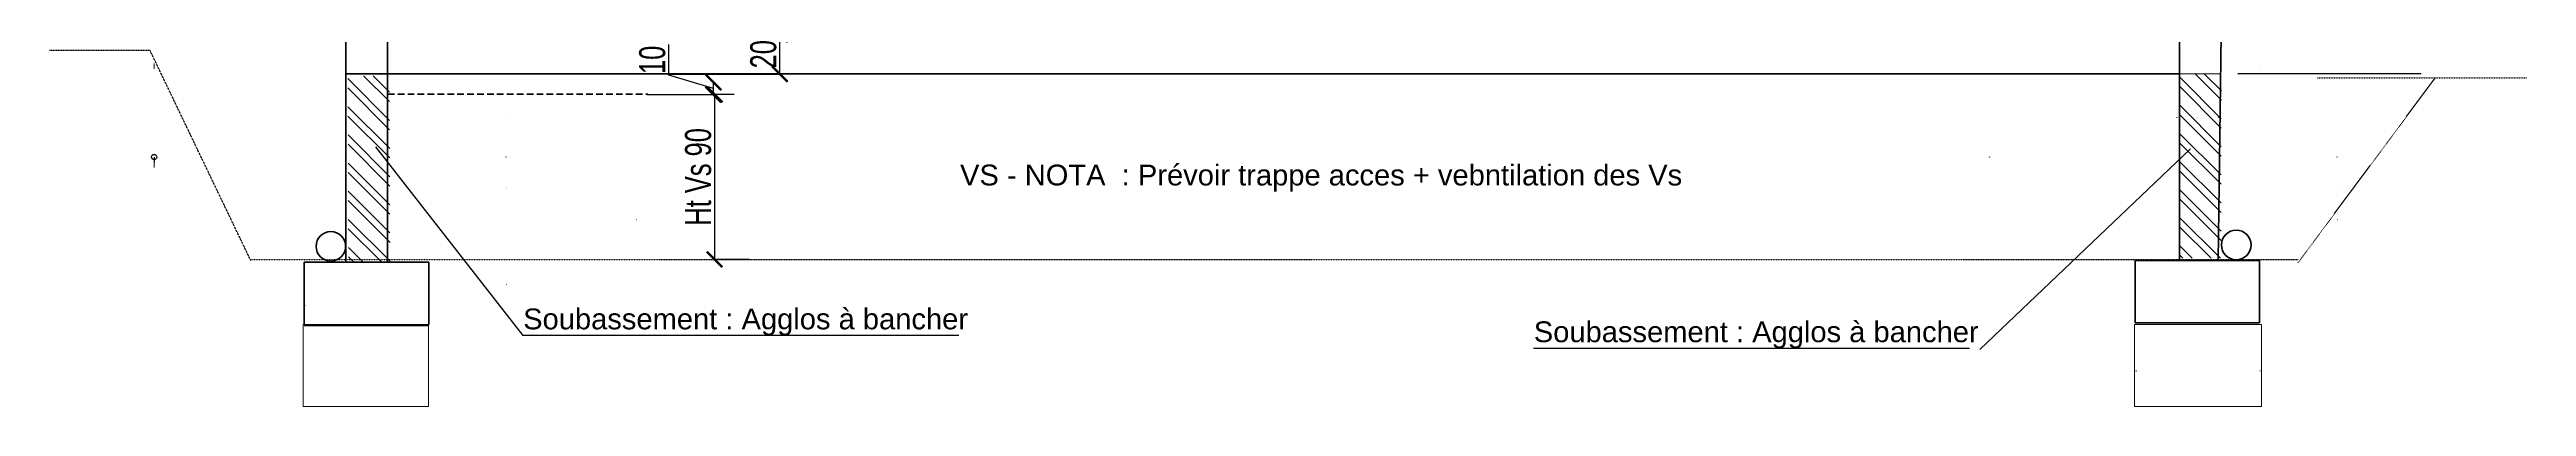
# Model space of a CAD drawing. Header units: metres. Extents: x -12536 to 12621, y -17191 to 9596.
# Drawn here: x -2131 to -942, y 6615 to 6787 of the extents above; entities that cross this region are included whole.
import ezdxf

# ---------------------------------------------------------------- set-up
doc = ezdxf.new("R2010")
doc.units = ezdxf.units.M
doc.header["$MEASUREMENT"] = 0
doc.header["$PDMODE"] = 2
doc.header["$PDSIZE"] = 0.25
doc.linetypes.add('Cache (2)', pattern=[0.2, 0.1, -0.1])
doc.linetypes.add('CACHE2', pattern=[4.7625, 3.175, -1.5875])
for name, color, linetype, lineweight in [('B-COT', 1, 'Continuous', 18), ('B-HAC', 8, 'Continuous', 9), ('B-VOILE-BA', 7, 'Continuous', 60)]:
    doc.layers.add(name, color=color, linetype=linetype, lineweight=lineweight)
for name, color, linetype in [('B-HATCH-RELEVE', 7, 'Continuous'), ('Calque commun', 7, 'Continuous'), ('Cotations', 7, 'Continuous')]:
    doc.layers.add(name, color=color, linetype=linetype)
doc.styles.add('Arial3', font='arial.ttf', dxfattribs={"height": 0.1})
doc.styles.add('TEXTE', font='arial.ttf', dxfattribs={"width": 0.7})
doc.dimstyles.new('COT 50', dxfattribs={"dimscale": 0.05, "dimtxt": 250, "dimasz": 150, "dimexe": 1, "dimexo": 2, "dimgap": 30, "dimtad": 1, "dimdec": 1, "dimrnd": 0.5, "dimzin": 12, "dimdsep": 46, "dimtxsty": 'TEXTE', "dimblk1": 'ARCHTICK', "dimblk2": 'ARCHTICK', "dimsah": 1, "dimcen": 0, "dimdle": 1.5, "dimclrd": 1, "dimclre": 1, "dimclrt": 3, "dimadec": 0, "dimazin": 0, "dimtfac": 1, "dimtdec": 1, "dimtmove": 0, "dimatfit": 3, "dimldrblk": 'ARCHTICK', "dimfxl": 1, "dimtolj": 1, "dimtzin": 0, "dimarcsym": 0})

# ---------------------------------------------------------------- blocks, each defined once
blk = doc.blocks.new('_ArchTick')
at = {"color": 0, "linetype": 'ByBlock', "const_width": 0.15}
blk.add_lwpolyline([(-0.5, -0.5), (0.5, 0.5)], dxfattribs=at)
blk = doc.blocks.new('*D860')
at = {"layer": 'B-HATCH-RELEVE', "color": 1, "lineweight": -2, "transparency": 16777216}
for p, q in [((-1780.5, 6793.8), (-1780.4, 6793.8)), ((-1780.4, 6774.8), (-1780.4, 6793.9)), ((-1834.2, 6774.8), (-1780.3, 6774.8))]:
    blk.add_line(p, q, dxfattribs=at)
at = {"layer": 'Defpoints', "color": 0, "transparency": 16777216}
for p in [(-1780.4, 6793.8), (-1780.4, 6793.8), (-1834.3, 6774.8)]:
    blk.add_point(p, dxfattribs=at)
at = {"layer": 'B-HATCH-RELEVE', "color": 1, "lineweight": -2, "transparency": 16777216, "xscale": 7.5, "yscale": 7.5, "zscale": 7.5}
for p, rotation in [((-1780.4, 6793.8), 90), ((-1780.4, 6774.8), 270)]:
    blk.add_blockref('_ArchTick', p, dxfattribs=dict(at, rotation=rotation))
at = {"layer": 'B-HATCH-RELEVE', "color": 3, "transparency": 16777216, "insert": (-1788.3, 6784.3), "char_height": 12.5, "attachment_point": 5, "rotation": 90, "style": 'TEXTE'}
blk.add_mtext('\\A1;20', dxfattribs=at)
blk = doc.blocks.new('*D1036')
at = {"layer": 'B-HATCH-RELEVE', "color": 1, "lineweight": -2, "transparency": 16777216}
for p, q in [((-1802.3, 6765), (-1811.8, 6765)), ((-1811.7, 6765), (-1811.7, 6685.7)), ((-1795.1, 6685.8), (-1811.8, 6685.8))]:
    blk.add_line(p, q, dxfattribs=at)
at = {"layer": 'Defpoints', "color": 0, "transparency": 16777216}
for p in [(-1802.2, 6765, 0), (-1811.7, 6685.8), (-1795, 6685.8, 0)]:
    blk.add_point(p, dxfattribs=at)
at = {"layer": 'B-HATCH-RELEVE', "color": 1, "lineweight": -2, "transparency": 16777216, "xscale": 7.5, "yscale": 7.5, "zscale": 7.5}
for p, rotation in [((-1811.7, 6765), 90), ((-1811.7, 6685.8), 270)]:
    blk.add_blockref('_ArchTick', p, dxfattribs=dict(at, rotation=rotation))
at = {"layer": 'B-HATCH-RELEVE', "color": 3, "transparency": 16777216, "insert": (-1819.6, 6725.4), "char_height": 12.5, "attachment_point": 5, "rotation": 90, "style": 'TEXTE'}
blk.add_mtext('\\A1;Ht Vs 90', dxfattribs=at)
blk = doc.blocks.new('*D1035')
at = {"layer": 'B-HATCH-RELEVE', "color": 1, "lineweight": -2, "transparency": 16777216}
for p, q in [((-1833.7, 6774.3), (-1833.7, 6789)), ((-1812.3, 6767.9), (-1833.7, 6774.3)), ((-1812.4, 6770.8), (-1812.3, 6770.8)), ((-1812.3, 6764.9), (-1812.3, 6770.8)), ((-1844.1, 6765), (-1812.2, 6765))]:
    blk.add_line(p, q, dxfattribs=at)
at = {"layer": 'Defpoints', "color": 0, "transparency": 16777216}
for p in [(-1812.3, 6770.8), (-1812.3, 6770.8), (-1844.2, 6765)]:
    blk.add_point(p, dxfattribs=at)
at = {"layer": 'B-HATCH-RELEVE', "color": 1, "lineweight": -2, "transparency": 16777216, "xscale": 7.5, "yscale": 7.5, "zscale": 7.5}
for p, rotation in [((-1812.3, 6770.8), 90), ((-1812.3, 6765), 270)]:
    blk.add_blockref('_ArchTick', p, dxfattribs=dict(at, rotation=rotation))
at = {"layer": 'B-HATCH-RELEVE', "color": 3, "transparency": 16777216, "insert": (-1841.6, 6781.6), "char_height": 12.5, "attachment_point": 5, "rotation": 90, "style": 'TEXTE'}
blk.add_mtext('\\A1;10', dxfattribs=at)

msp = doc.modelspace()

# ---------------------------------------------------------------- hatches: boundary and pattern name
at = {"layer": 'B-HAC'}
h = msp.add_hatch(dxfattribs=at)
h.set_pattern_fill('ANSI32', color=1, angle=-90)
h.set_pattern_definition([(315, (90118.149, 69697.292), (6.7351921, 6.7351921), []), (315, (90118.149, 69692.802), (6.7351921, 6.7351921), [])])
h.paths.add_polyline_path([(-1967.799, 6773.819), (-1987.797, 6774.09), (-1987.5, 6684.761), (-1967.5, 6684.761)])
h = msp.add_hatch(dxfattribs=at)
h.set_pattern_fill('ANSI32', color=1, angle=-90)
h.set_pattern_definition([(315, (90997.149, 69698.292), (6.7351921, 6.7351921), []), (315, (90997.149, 69693.802), (6.7351921, 6.7351921), [])])
h.paths.add_polyline_path([(-1088.438, 6774.819), (-1108.437, 6775.09), (-1108.5, 6686.348), (-1088.5, 6686.348)])

# ---------------------------------------------------------------- linework, layer by layer
at = {"color": 3, "linetype": 'Cache (2)'}
for p, q in [((-2082.696, 6786.015), (-2130.975, 6786.015)), ((-2034.417, 6685.313), (-2082.696, 6786.015)), ((-1051.635, 6684.219), (-985.725, 6773.025)), ((-1042.469, 6773.025), (-941.976, 6773.025)), ((-1051.635, 6685.568), (-2034.417, 6685.568))]:
    msp.add_line(p, q, dxfattribs=at)
at = {"color": 0, "linetype": 'ByBlock', "lineweight": -2}
for p, q in [((-1911.717, 6774.829), (-1911.717, 6774.804)), ((-1232.99, 6774.83), (-1232.99, 6774.855)), ((-1199.724, 6774.83), (-1199.724, 6774.805)), ((-1988.678, 6754.844), (-1988.653, 6754.844)), ((-1968.678, 6754.844), (-1968.703, 6754.844)), ((-1109.768, 6753.829), (-1109.743, 6753.829)), ((-1089.768, 6753.829), (-1089.793, 6753.829)), ((-2080.786, 6734.955), (-2080.786, 6732.455)), ((-1911.717, 6734.955), (-1911.717, 6734.98)), ((-1911.717, 6734.955), (-1911.717, 6734.93)), ((-1199.724, 6734.955), (-1199.724, 6734.98)), ((-1032.807, 6734.955), (-1032.807, 6734.93)), ((-1849.236, 6704.955), (-1849.236, 6704.98)), ((-1032.807, 6704.955), (-1032.807, 6704.98)), ((-1911.717, 6673.756), (-1911.717, 6673.781)), ((-2008.309, 6663.689), (-2008.284, 6663.689)), ((-1948.678, 6663.689), (-1948.703, 6663.689)), ((-1129.399, 6632.286), (-1129.374, 6632.286)), ((-1069.768, 6632.286), (-1069.793, 6632.286))]:
    msp.add_line(p, q, dxfattribs=at)
for p, q in [((-992.465, 6774.829), (-1080.573, 6774.829)), ((-1903.646, 6649.171), (-1974.36, 6739.819)), ((-1204.394, 6642.455), (-1103.234, 6738.815)), ((-1694.526, 6649.183), (-1903.781, 6649.183)), ((-1209.392, 6643.006), (-1418.647, 6643.006))]:
    msp.add_line(p, q)
at = {"color": 6, "lineweight": 40}
msp.add_line((-1069.713, 6776.128), (-1069.713, 6776.128), dxfattribs=at)
at = {"color": 0, "linetype": 'ByBlock', "lineweight": -2}
for centre, radius in [((-1911.717, 6774.829), 0.0125), ((-1232.99, 6774.83), 0.0125), ((-1199.724, 6774.83), 0.0125), ((-1988.678, 6754.844), 0.0125), ((-1968.678, 6754.844), 0.0125), ((-1109.768, 6753.829), 0.0125), ((-1089.768, 6753.829), 0.0125), ((-2080.786, 6734.955), 1.25), ((-1911.717, 6734.955), 0.0125), ((-1911.717, 6734.955), 0.0125), ((-1199.724, 6734.955), 0.0125), ((-1032.807, 6734.955), 0.0125), ((-1849.236, 6704.955), 0.0125), ((-1032.807, 6704.955), 0.0125), ((-1911.717, 6673.756), 0.0125), ((-2008.309, 6663.689), 0.0125), ((-1948.678, 6663.689), 0.0125), ((-1129.399, 6632.286), 0.0125), ((-1069.768, 6632.286), 0.0125)]:
    msp.add_circle(centre, radius, dxfattribs=at)
at = {"color": 6, "lineweight": 40}
for centre in [(-1995.942, 6692.054), (-1081.276, 6692.721)]:
    msp.add_circle(centre, 7.105, dxfattribs=at)
at = {"layer": 'B-COT', "color": 0, "linetype": 'CACHE2', "lineweight": 53}
msp.add_line((-1968.571, 6765.169), (-1843.759, 6765.079), dxfattribs=at)
at = {"layer": 'B-COT'}
for points in [[(-2009.304, 6654.472), (-1949.026, 6654.472), (-1949.026, 6615.169), (-2009.304, 6615.169)], [(-1130.05, 6654.476), (-1069.208, 6654.476), (-1069.208, 6615.174), (-1130.05, 6615.174)]]:
    msp.add_lwpolyline(points, close=True, dxfattribs=at)
at = {"layer": 'B-VOILE-BA'}
for p, q in [((-1988.678, 6684.517), (-1988.678, 6793.829)), ((-1968.678, 6774.829), (-1968.678, 6793.829)), ((-1108.516, 6774.829), (-1108.516, 6793.829)), ((-1088.517, 6793.829), (-1090.01, 6685.329)), ((-1108.516, 6774.829), (-1988.678, 6774.829)), ((-1968.678, 6774.829), (-1968.678, 6684.517)), ((-1108.516, 6685.329), (-1108.516, 6774.829)), ((-2008.678, 6684.517), (-1948.962, 6684.517)), ((-2008.678, 6654.517), (-2008.678, 6684.517)), ((-1948.962, 6684.517), (-1948.962, 6654.517)), ((-1129.768, 6685.329), (-1070.052, 6685.329)), ((-1129.768, 6655.329), (-1129.768, 6685.329)), ((-1070.052, 6685.329), (-1070.052, 6655.329)), ((-1948.962, 6653.997), (-2008.678, 6653.997)), ((-1070.052, 6655.329), (-1129.768, 6655.329))]:
    msp.add_line(p, q, dxfattribs=at)
at = {"layer": 'Calque commun', "color": 7, "linetype": 'Continuous', "lineweight": 20}
for p, q in [((-1088.517, 6774.829), (-1118.518, 6774.829)), ((-1108.517, 6774.829), (-1088.517, 6774.829))]:
    msp.add_line(p, q, dxfattribs=at)
at = {"layer": 'Cotations', "color": 14, "linetype": 'Continuous', "lineweight": 5}
for p, q in [((-2080.786, 6777.329), (-2080.786, 6779.829)), ((-1911.717, 6774.829), (-1911.817, 6774.829)), ((-1232.99, 6774.83), (-1233.09, 6774.83)), ((-1199.724, 6774.83), (-1199.824, 6774.83)), ((-1988.678, 6754.744), (-1988.678, 6754.944)), ((-1968.678, 6754.744), (-1968.678, 6754.944)), ((-1109.768, 6753.729), (-1109.768, 6753.929)), ((-1089.768, 6753.729), (-1089.768, 6753.929)), ((-2080.786, 6732.455), (-2080.786, 6729.955)), ((-1911.717, 6734.955), (-1911.817, 6734.955)), ((-1911.717, 6734.955), (-1911.817, 6734.955)), ((-1199.724, 6734.955), (-1199.824, 6734.955)), ((-1032.807, 6734.955), (-1032.907, 6734.955)), ((-1849.336, 6704.955), (-1849.136, 6704.955)), ((-1032.907, 6704.955), (-1032.707, 6704.955)), ((-1911.817, 6673.756), (-1911.617, 6673.756)), ((-2008.309, 6663.789), (-2008.309, 6663.589)), ((-1948.678, 6663.789), (-1948.678, 6663.589)), ((-1129.399, 6632.386), (-1129.399, 6632.186)), ((-1069.768, 6632.386), (-1069.768, 6632.186))]:
    msp.add_line(p, q, dxfattribs=at)

# ---------------------------------------------------------------- texts
at = {"layer": 'Cotations', "color": 7, "style": 'Arial3'}
for s, p in [('39.87', (-1911.719, 6754.717)), ('88.87', (-1849.238, 6749.218)), ('30.00', (-1911.719, 6719.78)), ('30.00', (-1032.809, 6719.78))]:
    msp.add_text(s, height=0.1, rotation=90, dxfattribs=at).set_placement(p)
for s, height, p in [('20.00', 0.1, (-1099.941, 6753.831)), ('VS - NOTA  : Prévoir trappe acces + vebntilation des Vs', 10, (-1693.901, 6721.296)), ('59.63', 0.1, (-1978.668, 6663.691)), ('Soubassement : Agglos à bancher', 10, (-1903.618, 6652.208)), ('Soubassement : Agglos à bancher', 10, (-1418.485, 6646.031)), ('59.63', 0.1, (-1099.758, 6632.288))]:
    msp.add_text(s, height=height, dxfattribs=at).set_placement(p)

# ---------------------------------------------------------------- dimensions: what is measured, and where the dimension line sits
at = {"layer": 'B-HATCH-RELEVE'}
for base, p1, p2, text, picture, middle in [((-1812.266, 6770.761), (-1844.199, 6764.966), (-1812.266, 6770.761), '10', '*D1035', (-1841.595, 6775.797)), ((-1780.392, 6793.829), (-1834.328, 6774.829), (-1780.392, 6793.829), '20', '*D860', (-1788.274, 6784.329))]:
    dim = msp.add_linear_dim(base=base, p1=p1, p2=p2, angle=90, text=text, dimstyle='COT 50', override={"dimtmove": 1}, dxfattribs=at)
    dim.commit()
    dim.dimension.update_dxf_attribs({"geometry": picture, "text_midpoint": middle})
dim = msp.add_linear_dim(base=(-1811.73, 6685.759), p1=(-1802.167, 6764.97, 0), p2=(-1794.998, 6685.759, 0), angle=90, text='Ht Vs 90', dimstyle='COT 50', dxfattribs=at)
dim.commit()
dim.dimension.update_dxf_attribs({"geometry": '*D1036', "text_midpoint": (-1819.612, 6725.364)})

doc.saveas('drawing.dxf')
